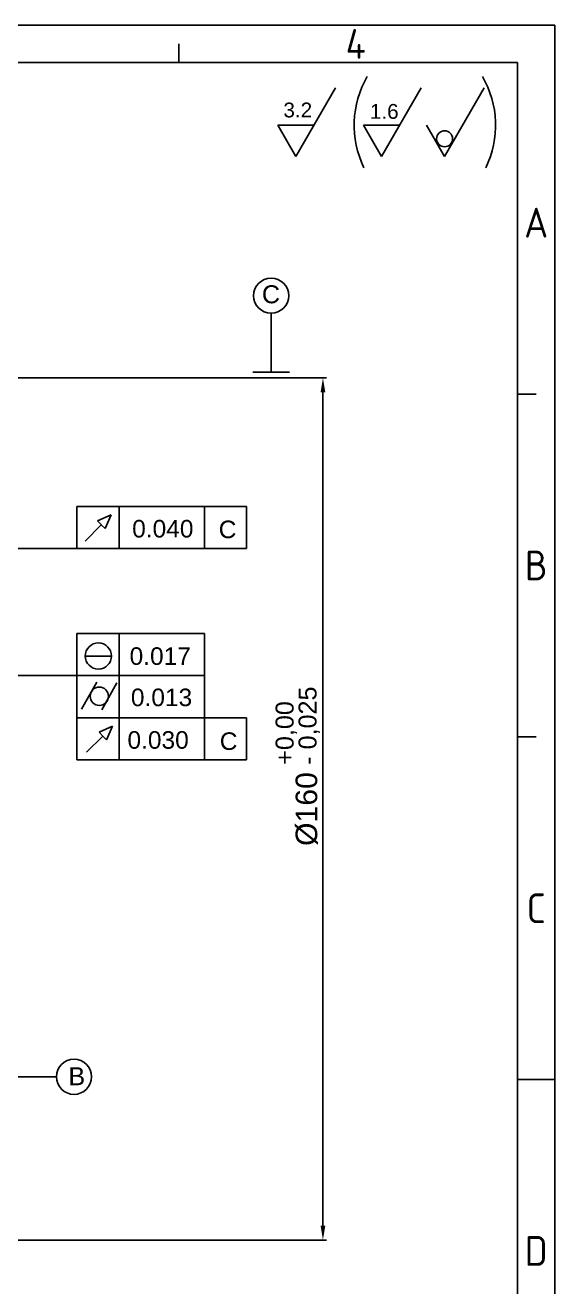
# Model space of a CAD drawing. Header units: millimetres. Extents: x 4980 to 5188, y 1170 to 1461.
# Drawn here: x 5114.6 to 5188.3, y 1285.8 to 1461 of the extents above; entities that cross this region are included whole.
import ezdxf
from ezdxf.enums import TextEntityAlignment as Align

# ---------------------------------------------------------------- set-up
doc = ezdxf.new("R2010")
doc.units = ezdxf.units.MM
doc.layers.add('AM_5', color=1, linetype='Continuous', lineweight=25)
doc.styles.add('ACISOTS', font='isocp.shx', dxfattribs={"height": 1})
doc.styles.get("Standard").update_dxf_attribs({"font": 'arial.ttf'})
doc.dimstyles.new('ISO-25', dxfattribs={"dimtxt": 3, "dimasz": 2, "dimexe": 0.5, "dimexo": 0.625, "dimtad": 1, "dimtxsty": 'Standard', "dimcen": 2, "dimadec": 0, "dimazin": 0, "dimtfac": 1, "dimtmove": 0, "dimatfit": 3, "dimfxl": 1, "dimarcsym": 0})

# ---------------------------------------------------------------- blocks, each defined once
blk = doc.blocks.new('*D12')
at = {"layer": 'AM_5', "color": 0, "lineweight": -2, "ltscale": 0.25, "transparency": 16777216}
for p, q in [((5101.06, 1411.99), (5156.53, 1411.99)), ((5156.03, 1409.99), (5156.03, 1294.23)), ((5101.06, 1292.23), (5156.53, 1292.23))]:
    blk.add_line(p, q, dxfattribs=at)
at = {"layer": 'AM_5', "color": 0, "ltscale": 0.25, "transparency": 16777216}
for points in [[(5155.7, 1409.99), (5156.36, 1409.99), (5156.03, 1411.99)], [(5155.7, 1294.23), (5156.36, 1294.23), (5156.03, 1292.23)]]:
    blk.add_solid(points, dxfattribs=at)
at = {"layer": 'Defpoints', "color": 0, "ltscale": 0.25, "transparency": 16777216}
for p in [(5100.44, 1411.99), (5100.44, 1292.23), (5156.03, 1292.23)]:
    blk.add_point(p, dxfattribs=at)
at = {"layer": 'AM_5', "color": 0, "ltscale": 0.25, "transparency": 16777216, "insert": (5153.79, 1352.11), "char_height": 3, "attachment_point": 5, "rotation": 90}
blk.add_mtext('%%C160', dxfattribs=at)

msp = doc.modelspace()

# ---------------------------------------------------------------- linework, layer by layer
at = {"color": 135, "lineweight": 25}
for p, q in [((4980.238, 1460.987), (5188.27, 1460.987)), ((5188.27, 1460.987), (5188.27, 1170.156)), ((5136.003, 1455.812), (5136.003, 1458.399)), ((5185.683, 1409.755), (5183.095, 1409.755)), ((5185.683, 1362.146), (5183.095, 1362.146)), ((5183.095, 1314.536), (5188.27, 1314.536))]:
    msp.add_line(p, q, dxfattribs=at)
for p, q in [((5183.095, 1455.812), (4999.903, 1455.812)), ((5183.095, 1175.331), (5183.095, 1455.812))]:
    msp.add_line(p, q)
at = {"layer": 'AM_5'}
for p, q in [((5157.764, 1452.298), (5152.261, 1442.766)), ((5169.682, 1452.298), (5164.179, 1442.766)), ((5178.445, 1452.298), (5172.942, 1442.766)), ((5149.76, 1447.099), (5154.763, 1447.099)), ((5149.76, 1447.099), (5152.261, 1442.766)), ((5161.677, 1447.099), (5166.68, 1447.099)), ((5161.677, 1447.099), (5164.179, 1442.766)), ((5170.44, 1447.099), (5172.942, 1442.766)), ((5145.403, 1394.134), (5121.829, 1394.134)), ((5121.829, 1388.284), (5121.829, 1394.134)), ((5127.679, 1388.284), (5127.679, 1394.134)), ((5139.553, 1388.284), (5139.553, 1394.134)), ((5145.403, 1388.284), (5145.403, 1394.134)), ((5122.961, 1389.339), (5125.207, 1391.59)), ((5126.581, 1392.963), (5124.703, 1392.126)), ((5124.703, 1392.126), (5125.226, 1391.582)), ((5125.207, 1391.59), (5125.741, 1391.08)), ((5125.741, 1391.08), (5126.581, 1392.963)), ((5109.604, 1388.284), (5145.403, 1388.284)), ((5119.936, 1388.284), (5145.403, 1388.284)), ((5139.553, 1376.504), (5121.829, 1376.504)), ((5121.829, 1370.654), (5121.829, 1376.504)), ((5127.679, 1370.654), (5127.679, 1376.504)), ((5139.553, 1358.954), (5139.553, 1376.504)), ((5122.986, 1373.368), (5126.625, 1373.368)), ((5132.885, 1370.654), (5092.184, 1370.654)), ((5139.553, 1370.654), (5121.829, 1370.654)), ((5121.829, 1370.654), (5139.553, 1370.654)), ((5121.829, 1370.654), (5139.553, 1370.654)), ((5121.829, 1364.804), (5121.829, 1370.654)), ((5127.679, 1364.804), (5127.679, 1370.654)), ((5122.453, 1365.963), (5124.601, 1369.758)), ((5125.262, 1365.908), (5127.355, 1369.648)), ((5145.403, 1364.804), (5121.829, 1364.804)), ((5121.829, 1364.804), (5145.403, 1364.804)), ((5121.829, 1364.804), (5145.403, 1364.804)), ((5121.829, 1358.954), (5121.829, 1364.804)), ((5126.79, 1363.623), (5124.913, 1362.786)), ((5125.951, 1361.739), (5126.79, 1363.623)), ((5127.679, 1358.954), (5127.679, 1364.804)), ((5145.403, 1358.954), (5145.403, 1364.804)), ((5123.17, 1359.998), (5125.417, 1362.25)), ((5124.913, 1362.786), (5125.436, 1362.241)), ((5125.417, 1362.25), (5125.951, 1361.739)), ((5121.829, 1358.954), (5145.403, 1358.954)), ((5121.829, 1358.954), (5145.403, 1358.954))]:
    msp.add_line(p, q, dxfattribs=at)
at = {"layer": 'AM_5', "ltscale": 0.25}
for p, q in [((5148.829, 1412.805), (5148.829, 1420.974)), ((5146.285, 1412.805), (5151.373, 1412.805)), ((5110.806, 1314.923), (5118.974, 1314.923))]:
    msp.add_line(p, q, dxfattribs=at)
at = {"layer": 'AM_5'}
for centre, radius in [((5172.951, 1445.221), 1.109), ((5124.805, 1373.368), 1.82), ((5124.932, 1367.778), 1.272)]:
    msp.add_circle(centre, radius, dxfattribs=at)
at = {"layer": 'AM_5', "ltscale": 0.25}
for centre in [(5148.829, 1423.416), (5121.417, 1314.923)]:
    msp.add_circle(centre, 2.443, dxfattribs=at)
at = {"layer": 'AM_5'}
for centre, start, end in [((5173.847, 1447.089), 149.81687, 205.95777), ((5166.564, 1447.089), 334.04223, 30.18313)]:
    msp.add_arc(centre, 13.471, start, end, dxfattribs=at)

# ---------------------------------------------------------------- texts
at = {"color": 135, "lineweight": 25, "style": 'ACISOTS'}
for s, p in [('4', (5160.584, 1458.399)), ('A', (5185.683, 1433.56)), ('B', (5185.683, 1385.95)), ('C', (5185.683, 1338.341)), ('D', (5185.683, 1290.732))]:
    msp.add_text(s, height=4.14, dxfattribs=at).set_placement(p, align=Align.MIDDLE)
at = {"layer": 'AM_5', "char_height": 2.0588, "attachment_point": 1}
for s, insert in [('3.2', (5150.532, 1450.244)), ('1.6', (5162.558, 1450.045))]:
    msp.add_mtext_dynamic_manual_height_columns(s, width=18.23779, gutter_width=12.5, heights=[0], dxfattribs=dict(at, insert=insert))
at = {"layer": 'AM_5', "ltscale": 0.25, "char_height": 2.5, "attachment_point": 1}
for s, insert in [('C', (5147.539, 1424.864)), ('B', (5120.64, 1316.247))]:
    msp.add_mtext_dynamic_manual_height_columns(s, width=10.30258, gutter_width=12.5, heights=[0], dxfattribs=dict(at, insert=insert))
at = {"layer": 'AM_5', "attachment_point": 1}
for s, insert, char_height, width in [('0.040', (5129.505, 1392.272), 2.4375, 10.2298), ('C', (5141.536, 1392.175), 2.438, 3.98668), ('0.017', (5129.146, 1374.577), 2.4375, 11.48608), ('0.013', (5129.325, 1368.842), 2.4375, 10.94769), ('0.030', (5128.849, 1362.928), 2.4375, 12.38338), ('C', (5141.682, 1362.762), 2.438, 3.98668)]:
    msp.add_mtext(s, dxfattribs=dict(at, insert=insert, char_height=char_height, width=width))
at = {"layer": 'AM_5', "ltscale": 0.25, "char_height": 2.5, "attachment_point": 1, "rotation": 90}
for s, insert in [('- 0,025', (5152.638, 1358.26)), ('+0,00', (5149.448, 1358.26))]:
    msp.add_mtext_dynamic_manual_height_columns(s, width=58.91688, gutter_width=12.5, heights=[0], dxfattribs=dict(at, insert=insert))

# ---------------------------------------------------------------- dimensions: what is measured, and where the dimension line sits
at = {"layer": 'AM_5', "ltscale": 0.25}
dim = msp.add_linear_dim(base=(5156.031, 1292.232), p1=(5100.439, 1411.993), p2=(5100.439, 1292.232), angle=90, text='%%C160', dimstyle='ISO-25', dxfattribs=at)
dim.commit()
dim.dimension.update_dxf_attribs({"geometry": '*D12', "text_midpoint": (5153.79, 1352.112)})

doc.saveas('drawing.dxf')
